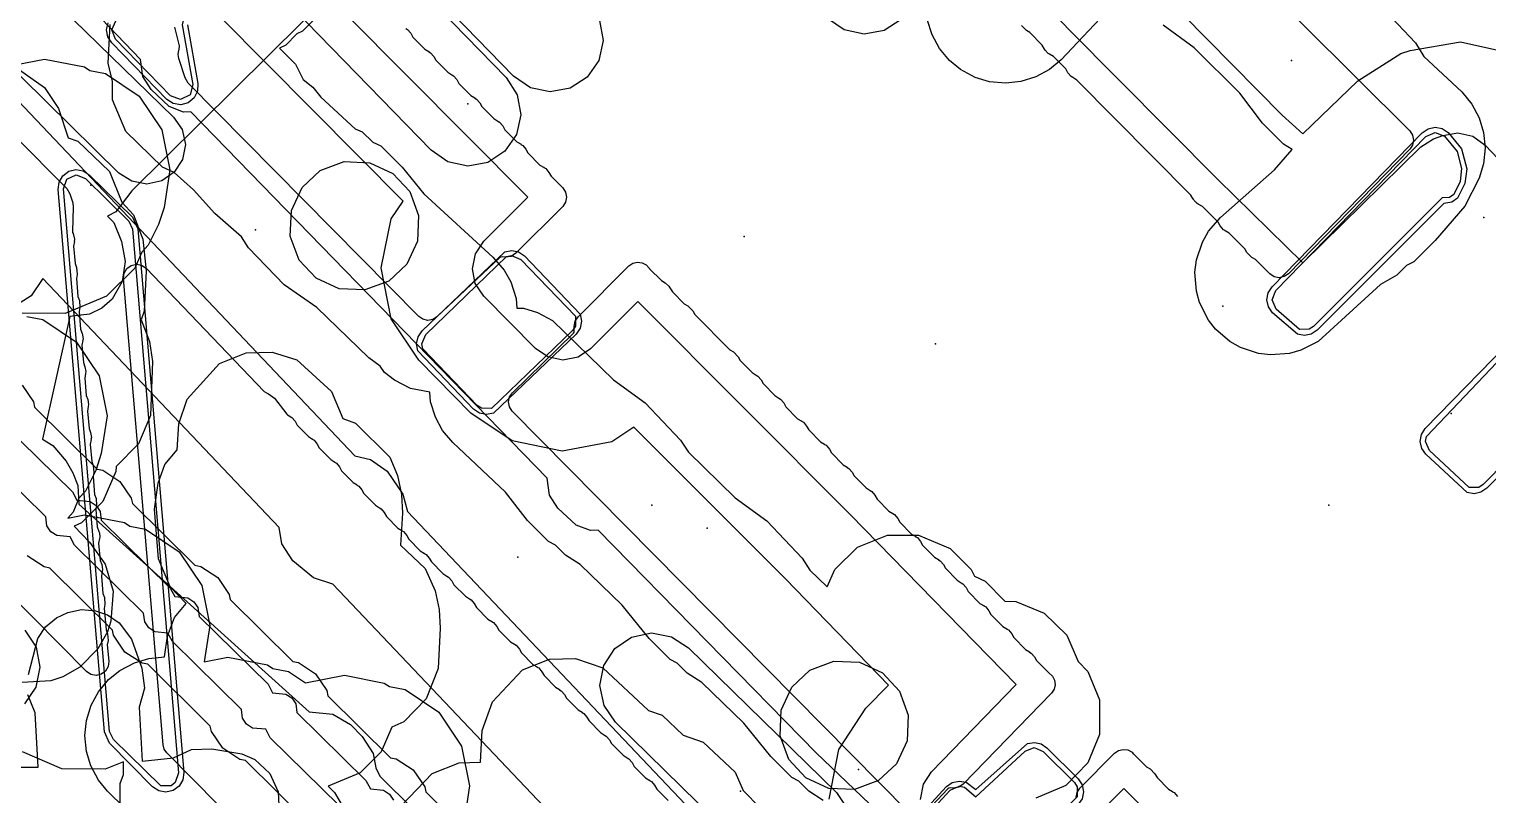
# Model space of a CAD drawing. Header units: metres. Extents: x -2677 to -840, y 169 to 1487.
# Drawn here: x -2099.7 to -2043.7, y 759.4 to 788.8 of the extents above; entities that cross this region are included whole.
import ezdxf

# ---------------------------------------------------------------- set-up
doc = ezdxf.new("R2010")
doc.units = ezdxf.units.M
for name, color, linetype in [('AI_GREENING_EXCLUSIONS', 1, 'Continuous'), ('AI_GREENING_LAWN', 82, 'Continuous'), ('AI_GREENING_REJECTED', 6, 'Continuous')]:
    doc.layers.add(name, color=color, linetype=linetype)

msp = doc.modelspace()

# ---------------------------------------------------------------- linework, layer by layer
at = {"layer": 'AI_GREENING_EXCLUSIONS'}
for points in [[(-2074.791, 803.303), (-2095.723, 782.554), (-2096.344, 781.752), (-2096.66, 781.59), (-2096.413, 781.34), (-2096.118, 780.618), (-2095.986, 779.848), (-2096.092, 779.075), (-2096.486, 778.401), (-2096.88, 778.06), (-2097.349, 777.831), (-2098.107, 777.735), (-2099.16, 773.027), (-2098.756, 772.782), (-2098.248, 772.19), (-2097.993, 771.738), (-2097.798, 771.254), (-2097.758, 770.536), (-2088.922, 762.568), (-2088.02, 762.478), (-2087.346, 762.084), (-2086.889, 761.621), (-2086.466, 760.965), (-2086.365, 760.414), (-2086.213, 760.101), (-2070.581, 744.607)], [(-2074.791, 803.303), (-2095.723, 782.554), (-2096.344, 781.752), (-2096.66, 781.59), (-2096.413, 781.34), (-2096.118, 780.618), (-2095.986, 779.848), (-2096.092, 779.075), (-2096.486, 778.401), (-2096.88, 778.06), (-2097.349, 777.831), (-2098.107, 777.735), (-2099.16, 773.027), (-2098.756, 772.782), (-2098.248, 772.19), (-2097.993, 771.738), (-2097.798, 771.254), (-2097.758, 770.536), (-2088.922, 762.568), (-2088.02, 762.478), (-2087.346, 762.084), (-2086.889, 761.621), (-2086.466, 760.965), (-2086.365, 760.414), (-2086.213, 760.101), (-2070.581, 744.607)], [(-2088.033, 793.756), (-2081.373, 786.904), (-2080.949, 786.249), (-2080.808, 785.481), (-2080.972, 784.718), (-2081.415, 784.076), (-2082.07, 783.652), (-2082.838, 783.511), (-2083.601, 783.675), (-2084.243, 784.118), (-2090.456, 790.518)], [(-2065.479, 759.199), (-2065.366, 759.793), (-2065.056, 760.266), (-2061.805, 763.615), (-2068.164, 770.13), (-2076.318, 778.319), (-2078.136, 776.498), (-2078.613, 776.181), (-2079.2, 776.067), (-2079.773, 776.185), (-2080.248, 776.505), (-2082.231, 778.518), (-2082.552, 779.007), (-2082.662, 779.569), (-2082.548, 780.144), (-2082.223, 780.63), (-2080.536, 782.32), (-2089.836, 791.674)], [(-2077.79, 789.091), (-2077.649, 788.323), (-2077.812, 787.56), (-2078.256, 786.918), (-2078.911, 786.494), (-2079.678, 786.353), (-2080.441, 786.516), (-2081.084, 786.96), (-2085.693, 791.708)], [(-2057.331, 791.288), (-2051.599, 785.47), (-2050.808, 784.751), (-2048.696, 786.787), (-2047.046, 787.828), (-2046.689, 787.951), (-2044.767, 788.281), (-2042.864, 787.851)], [(-2061.869, 753.716), (-2069.473, 760.998), (-2077.842, 769.539), (-2078.131, 769.528), (-2078.679, 769.732), (-2079.383, 770.387), (-2079.703, 770.877), (-2079.795, 771.532), (-2093.458, 785.588), (-2093.746, 785.58), (-2094.293, 785.79), (-2094.99, 786.453), (-2095.305, 786.946), (-2095.389, 787.601), (-2098.712, 791.064)], [(-2061.943, 791.044), (-2059.772, 788.741), (-2054.071, 782.992), (-2050.81, 779.799), (-2046.286, 784.248), (-2045.791, 784.561), (-2045.435, 784.683), (-2044.858, 784.783), (-2044.287, 784.654), (-2043.809, 784.316), (-2039.11, 779.366)], [(-2098.924, 790.067), (-2094.126, 785.393), (-2093.795, 784.91), (-2093.673, 784.338), (-2093.78, 783.762), (-2094.099, 783.272), (-2094.581, 782.94), (-2095.153, 782.818), (-2095.729, 782.925), (-2096.22, 783.244), (-2101.823, 788.754)], [(-2088.373, 789.498), (-2089.184, 788.688), (-2089.395, 788.579), (-2089.818, 788.156), (-2090.061, 788.041), (-2089.444, 787.424), (-2089.152, 786.826), (-2088.789, 786.535), (-2088.476, 786.151), (-2087.16, 784.939), (-2086.892, 784.826), (-2086.48, 784.433), (-2086.175, 784.285), (-2085.364, 783.474), (-2084.532, 782.445), (-2081.877, 780.02), (-2081.447, 779.52), (-2081.195, 779.069), (-2080.985, 778.423), (-2080.956, 778.053), (-2080.699, 778.053), (-2080.165, 777.895), (-2079.588, 777.589), (-2077.245, 775.309), (-2076.031, 774.428), (-2074.676, 772.997), (-2074.378, 772.53), (-2072.582, 770.781), (-2071.368, 769.9), (-2070.012, 768.469), (-2069.715, 768.003), (-2069.057, 767.361), (-2068.762, 768.032), (-2067.894, 768.881), (-2066.741, 769.348), (-2065.554, 769.348), (-2064.343, 768.842), (-2063.533, 768.032), (-2063.408, 767.77), (-2062.995, 767.582), (-2062.234, 766.821), (-2061.813, 766.807), (-2060.73, 766.354), (-2059.863, 765.505), (-2059.427, 764.498), (-2059.057, 764.11), (-2058.604, 763.026), (-2058.604, 761.699), (-2059.057, 760.615), (-2059.906, 759.748), (-2061.046, 759.256)], [(-2058.17, 789.602), (-2060.075, 787.593), (-2060.528, 787.213), (-2061.053, 786.929), (-2061.624, 786.751), (-2062.203, 786.69), (-2062.827, 786.748), (-2063.372, 786.911), (-2063.938, 787.213), (-2064.36, 787.557), (-2064.749, 788.023), (-2065.031, 788.541), (-2065.214, 789.135)], [(-2047.842, 789.674), (-2046.492, 788.236), (-2046.164, 787.716), (-2044.715, 786.353), (-2044.329, 785.887), (-2044.05, 785.366), (-2043.876, 784.804), (-2043.814, 784.21), (-2043.873, 783.6), (-2044.041, 783.043), (-2044.594, 781.977), (-2045.738, 780.65), (-2046.549, 779.839), (-2046.836, 779.699), (-2047.205, 779.33), (-2047.83, 778.969), (-2050.22, 776.779), (-2050.884, 776.443), (-2051.318, 776.322), (-2052.051, 776.266), (-2052.506, 776.322), (-2053.2, 776.549), (-2053.605, 776.779), (-2054.159, 777.255), (-2054.428, 777.598), (-2054.771, 778.271), (-2054.893, 778.709), (-2054.948, 779.434), (-2054.89, 779.912), (-2054.663, 780.594), (-2054.428, 781.008), (-2053.969, 781.536), (-2051.896, 783.363), (-2051.219, 784.14), (-2051.549, 784.345), (-2052.36, 785.155), (-2053.226, 786.303), (-2054.982, 788.044), (-2056.167, 788.92)], [(-2093.592, 788.93), (-2093.194, 786.681), (-2093.205, 786.387), (-2093.336, 786.123), (-2093.564, 785.936), (-2093.849, 785.86), (-2094.139, 785.908), (-2094.385, 786.071), (-2096.495, 788.24), (-2096.644, 788.469), (-2096.694, 788.738), (-2096.636, 789.006)], [(-2069.203, 759.169), (-2069.761, 759.529), (-2070.143, 759.911), (-2070.412, 760.044), (-2071.222, 760.854), (-2072.253, 762.13), (-2073.867, 763.697), (-2074.424, 764.057), (-2074.807, 764.439), (-2075.075, 764.572), (-2075.886, 765.382), (-2076.916, 766.658), (-2078.53, 768.225), (-2079.088, 768.585), (-2079.47, 768.967), (-2079.739, 769.1), (-2080.549, 769.91), (-2081.392, 770.998), (-2083.419, 772.905), (-2083.809, 773.368), (-2084.083, 773.869), (-2084.271, 774.463), (-2084.291, 774.833), (-2085.038, 774.971), (-2085.655, 775.29), (-2086.032, 775.589), (-2086.208, 775.831), (-2086.631, 776.15), (-2088.626, 778.078), (-2089.882, 778.956), (-2091.248, 780.377), (-2091.525, 780.796), (-2092.538, 781.693), (-2093.368, 782.6), (-2094.11, 783.266), (-2094.555, 783.472), (-2095.964, 784.842), (-2096.469, 786.049), (-2096.469, 786.75), (-2096.629, 787.464), (-2096.558, 788.94)], [(-2068.979, 759.213), (-2068.602, 761.127), (-2067.567, 762.704), (-2066.702, 763.595), (-2070.654, 767.671), (-2076.467, 773.487), (-2077.31, 772.933), (-2079.226, 772.567), (-2081.137, 772.962), (-2082.721, 774.029), (-2084.724, 776.062), (-2085.78, 777.654), (-2086.162, 779.608), (-2085.783, 781.481), (-2085.325, 782.17), (-2092.318, 789.207)], [(-2066.22, 789.135), (-2066.875, 788.711), (-2067.642, 788.571), (-2068.405, 788.734), (-2069.048, 789.177)], [(-2102.229, 788.249), (-2087.177, 772.387), (-2086.571, 772.25), (-2085.933, 771.799), (-2085.336, 770.927), (-2085.157, 770.258), (-2072.123, 756.523)], [(-2100.604, 787.313), (-2099.073, 787.618), (-2097.542, 787.313), (-2097.343, 787.18), (-2096.74, 787.06), (-2095.443, 786.193), (-2094.576, 784.895), (-2094.271, 783.365), (-2094.492, 781.924), (-2094.705, 781.269), (-2095.097, 780.479), (-2095.346, 780.211), (-2095.618, 779.599), (-2096.699, 778.519), (-2098.284, 777.856), (-2099.94, 777.87)], [(-2100.032, 787.209), (-2099.081, 786.527), (-2098.542, 785.719), (-2098.166, 784.598), (-2097.802, 784.463), (-2096.578, 783.304), (-2096.111, 782.122), (-2095.669, 781.638), (-2095.308, 780.709), (-2095.175, 779.492), (-2095.252, 777.947), (-2095.374, 777.613), (-2095.055, 776.783), (-2094.934, 776.013), (-2095.016, 773.94), (-2095.469, 772.856), (-2096.328, 771.976), (-2096.345, 771.788), (-2096.843, 770.637), (-2097.653, 769.827), (-2097.943, 769.689), (-2097.352, 769.083), (-2096.749, 768.236), (-2096.447, 767.199), (-2096.529, 766.044), (-2096.664, 765.633), (-2097.029, 764.985), (-2097.724, 764.286), (-2098.37, 763.916), (-2098.839, 763.763), (-2099.935, 763.689)], [(-2071.59, 750.15), (-2088.021, 767.465), (-2088.755, 767.712), (-2089.558, 768.359), (-2089.975, 769.019), (-2090.081, 769.636), (-2099.147, 779.19), (-2099.594, 778.529), (-2100.249, 778.105)], [(-2099.75, 777.743), (-2099.147, 777.624), (-2097.85, 776.756), (-2096.982, 775.459), (-2096.678, 773.928), (-2096.899, 772.487), (-2097.111, 771.832), (-2097.504, 771.042), (-2097.756, 770.772), (-2097.983, 770.228), (-2098.185, 770.005), (-2097.54, 770.133), (-2096.009, 769.829), (-2095.81, 769.696), (-2095.207, 769.576), (-2093.91, 768.709), (-2093.042, 767.411), (-2092.738, 765.88), (-2092.949, 764.492), (-2092.051, 764.671), (-2090.521, 764.366), (-2090.321, 764.233), (-2089.719, 764.113), (-2089.071, 763.681), (-2087.576, 763.978), (-2086.045, 763.674), (-2085.846, 763.54), (-2085.243, 763.421), (-2083.946, 762.553), (-2083.078, 761.256), (-2082.774, 759.725), (-2082.995, 758.284)], [(-2094.695, 757.59), (-2096.662, 759.518), (-2097.012, 759.944), (-2097.304, 760.496), (-2097.468, 761.043), (-2097.527, 761.656), (-2097.468, 762.231), (-2097.287, 762.821), (-2097.012, 763.33), (-2096.621, 763.803), (-2096.193, 764.153), (-2095.63, 764.454), (-2095.081, 764.618), (-2094.473, 764.675), (-2094.353, 765.467), (-2094.092, 766.191), (-2093.647, 766.729), (-2094.255, 767.359), (-2094.708, 768.443), (-2094.853, 770.343), (-2094.723, 771.341), (-2094.462, 772.065), (-2093.993, 772.628), (-2093.919, 773.619), (-2093.608, 774.566), (-2092.37, 775.939), (-2091.34, 776.346), (-2090.346, 776.373), (-2089.397, 776.073), (-2088.072, 774.862), (-2087.635, 773.822), (-2087.144, 773.647), (-2085.834, 772.342), (-2085.534, 771.632), (-2085.379, 770.913), (-2085.34, 770.196), (-2085.417, 768.963), (-2084.474, 768.07), (-2084.088, 767.214), (-2083.933, 766.495), (-2083.894, 765.778), (-2083.971, 764.233), (-2084.441, 763.068), (-2085.296, 762.191), (-2085.75, 761.984), (-2086.163, 761.038), (-2086.973, 760.228), (-2088.202, 759.714), (-2087.959, 759.471), (-2087.615, 758.914)], [(-2099.939, 775.104), (-2099.5, 774.459), (-2099.459, 774.26), (-2097.061, 771.883), (-2096.839, 771.84), (-2096.187, 771.412), (-2095.748, 770.767), (-2095.707, 770.568), (-2093.308, 768.191), (-2093.087, 768.149), (-2092.435, 767.72), (-2091.996, 767.075), (-2091.955, 766.876), (-2089.556, 764.499), (-2089.335, 764.457), (-2088.683, 764.029), (-2088.244, 763.383), (-2088.203, 763.185), (-2085.804, 760.807), (-2085.583, 760.765), (-2084.931, 760.337), (-2084.492, 759.692), (-2084.451, 759.493), (-2082.052, 757.116)], [(-2100.655, 773.613), (-2098.008, 771.008), (-2097.834, 770.685), (-2097.327, 770.635), (-2097.099, 770.485), (-2096.945, 770.26), (-2096.903, 769.921), (-2094.256, 767.317), (-2094.082, 766.993), (-2093.575, 766.944), (-2093.347, 766.794), (-2093.193, 766.568), (-2093.151, 766.23), (-2090.504, 763.625), (-2090.33, 763.301), (-2089.823, 763.252), (-2089.595, 763.102), (-2089.441, 762.876), (-2089.399, 762.538), (-2086.752, 759.933), (-2086.578, 759.609), (-2086.071, 759.56), (-2085.842, 759.41), (-2085.689, 759.184)], [(-2087.769, 758.97), (-2090.417, 761.575), (-2090.59, 761.899), (-2091.098, 761.948), (-2091.326, 762.098), (-2091.48, 762.324), (-2091.521, 762.662), (-2094.169, 765.267), (-2094.343, 765.591), (-2094.85, 765.64), (-2095.078, 765.79), (-2095.232, 766.016), (-2095.274, 766.354), (-2097.921, 768.958), (-2098.095, 769.282), (-2098.602, 769.332), (-2098.83, 769.481), (-2098.984, 769.707), (-2099.026, 770.046), (-2101.673, 772.65)], [(-2088.966, 758.324), (-2091.364, 760.701), (-2091.585, 760.743), (-2092.238, 761.171), (-2092.676, 761.817), (-2092.718, 762.015), (-2095.116, 764.393), (-2095.337, 764.435), (-2095.99, 764.863), (-2096.429, 765.508), (-2096.47, 765.707), (-2098.868, 768.084), (-2099.089, 768.127), (-2099.742, 768.555)], [(-2099.696, 764.006), (-2099.337, 765.377), (-2099.034, 765.825), (-2098.623, 766.176), (-2098.185, 766.386), (-2097.655, 766.489), (-2097.117, 766.446), (-2096.658, 766.286), (-2096.21, 765.984), (-2095.741, 765.36), (-2095.349, 764.25), (-2095.349, 764.25), (-2095.247, 763.477), (-2095.442, 762.75), (-2095.325, 760.67), (-2094.126, 760.807), (-2093.443, 761.121), (-2092.663, 761.151), (-2091.503, 760.952), (-2091.009, 760.734), (-2090.436, 760.204), (-2090.109, 759.496), (-2090.079, 758.716)], [(-2099.827, 765.701), (-2099.397, 765.049), (-2099.251, 764.283), (-2099.408, 763.519), (-2099.846, 762.873)], [(-2072.121, 757.228), (-2077.169, 762.166), (-2077.61, 762.81), (-2077.771, 763.573), (-2077.627, 764.34), (-2077.201, 764.994), (-2076.557, 765.435), (-2075.793, 765.595), (-2075.026, 765.452), (-2074.372, 765.025), (-2068.699, 759.476), (-2068.268, 758.826)], [(-2085.366, 758.984), (-2084.205, 760.206), (-2083.176, 760.613), (-2082.356, 760.635), (-2082.287, 761.857), (-2081.899, 762.955), (-2080.738, 764.177), (-2079.709, 764.584), (-2078.714, 764.61), (-2077.664, 764.258), (-2075.91, 762.62), (-2075.388, 762.435), (-2074.58, 761.67), (-2073.811, 761.407), (-2072.587, 760.249), (-2072.271, 759.555), (-2071.628, 758.881)], [(-2105.273, 760.443), (-2099.319, 760.443), (-2099.436, 762.526), (-2099.711, 763.226)], [(-2096.16, 758.16), (-2096.175, 759.821), (-2096.051, 760.158), (-2096.051, 760.648), (-2096.751, 760.372), (-2098.412, 760.387), (-2099.921, 761.034)], [(-2049.684, 751.629), (-2057.679, 759.629), (-2058.847, 758.443)]]:
    msp.add_lwpolyline(points, dxfattribs=at)
for points in [[(-2093.391, 786.646), (-2093.492, 786.248), (-2093.858, 786.06), (-2094.241, 786.211), (-2096.352, 788.379), (-2096.494, 788.735), (-2096.341, 789.087), (-2088.499, 796.675), (-2088.147, 796.816), (-2087.798, 796.669), (-2087.652, 796.318), (-2087.794, 795.967), (-2093.006, 790.625), (-2093.608, 789.721), (-2093.796, 788.936), (-2093.391, 786.646)], [(-2051.012, 777.054), (-2051.967, 777.879), (-2052.128, 778.104), (-2052.188, 778.374), (-2052.14, 778.646), (-2051.99, 778.878), (-2046.228, 784.788), (-2046.001, 784.943), (-2045.732, 784.999), (-2045.461, 784.947), (-2045.232, 784.794), (-2044.729, 784.176), (-2044.519, 783.409), (-2044.589, 782.84), (-2044.873, 782.279), (-2045.1, 782.125), (-2045.4, 782.077), (-2050.263, 777.215), (-2050.485, 777.064), (-2050.748, 777.008), (-2051.012, 777.054)], [(-2051.83, 778.025), (-2051.988, 778.378), (-2051.846, 778.738), (-2046.085, 784.648), (-2045.73, 784.799), (-2045.374, 784.653), (-2044.895, 784.064), (-2044.719, 783.421), (-2044.774, 782.914), (-2045.015, 782.42), (-2045.178, 782.31), (-2045.468, 782.29), (-2050.405, 777.356), (-2050.564, 777.248), (-2050.941, 777.241), (-2051.83, 778.025)], [(-2096.778, 761.795), (-2098.549, 782.616), (-2098.516, 782.896), (-2098.375, 783.14), (-2098.149, 783.309), (-2097.875, 783.375), (-2097.597, 783.327), (-2097.36, 783.174), (-2095.708, 781.545), (-2095.502, 781.105), (-2093.736, 760.246), (-2093.77, 759.964), (-2093.913, 759.719), (-2094.141, 759.551), (-2094.417, 759.487), (-2094.696, 759.538), (-2094.932, 759.695), (-2096.579, 761.363), (-2096.778, 761.795)], [(-2084.767, 780.629), (-2085.176, 779.748), (-2085.875, 779.1), (-2086.792, 778.759), (-2087.778, 778.798), (-2088.66, 779.207), (-2089.307, 779.906), (-2089.648, 780.823), (-2089.609, 781.81), (-2089.2, 782.691), (-2088.501, 783.338), (-2087.584, 783.68), (-2086.598, 783.64), (-2085.716, 783.231), (-2085.069, 782.532), (-2084.728, 781.615), (-2084.767, 780.629)], [(-2097.868, 783.175), (-2097.501, 783.031), (-2095.848, 781.402), (-2095.701, 781.088), (-2093.936, 760.229), (-2094.062, 759.853), (-2094.225, 759.733), (-2094.621, 759.723), (-2096.436, 761.503), (-2096.579, 761.812), (-2098.35, 782.633), (-2098.225, 783.007), (-2097.868, 783.175)], [(-2084.755, 776.426), (-2084.806, 776.695), (-2084.75, 776.963), (-2084.596, 777.189), (-2081.425, 780.224), (-2081.157, 780.275), (-2080.891, 780.22), (-2080.665, 780.067), (-2078.525, 777.827), (-2078.473, 777.558), (-2078.529, 777.29), (-2078.683, 777.064), (-2081.858, 774.029), (-2082.126, 773.978), (-2082.393, 774.033), (-2082.618, 774.186), (-2084.755, 776.426)], [(-2084.456, 777.046), (-2081.35, 780.038), (-2081.159, 780.075), (-2080.807, 779.926), (-2078.71, 777.752), (-2078.713, 777.368), (-2078.823, 777.207), (-2081.933, 774.214), (-2082.315, 774.217), (-2082.476, 774.327), (-2084.57, 776.501), (-2084.606, 776.693), (-2084.456, 777.046)], [(-2038.991, 778.525), (-2038.203, 777.769), (-2038.052, 777.544), (-2037.998, 777.277), (-2038.049, 777.01), (-2038.199, 776.783), (-2043.751, 771.146), (-2043.976, 770.993), (-2044.242, 770.938), (-2044.51, 770.987), (-2046.093, 772.453), (-2046.247, 772.676), (-2046.305, 772.942), (-2046.257, 773.209), (-2046.112, 773.438), (-2042.478, 777.173), (-2042.046, 777.208), (-2041.388, 777.876), (-2041.304, 778.206), (-2040.992, 778.521), (-2040.58, 778.743), (-2040.061, 778.847), (-2039.592, 778.802), (-2038.991, 778.525)], [(-2038.344, 777.628), (-2038.198, 777.276), (-2038.342, 776.923), (-2043.894, 771.287), (-2044.054, 771.177), (-2044.435, 771.173), (-2045.954, 772.596), (-2046.105, 772.945), (-2046.071, 773.136), (-2042.395, 776.99), (-2041.985, 776.984), (-2041.19, 777.791), (-2041.131, 778.106), (-2040.865, 778.367), (-2040.521, 778.552), (-2040.041, 778.648), (-2039.65, 778.61), (-2039.118, 778.37), (-2038.344, 777.628)], [(-2065.981, 761.458), (-2066.39, 760.576), (-2067.089, 759.929), (-2068.006, 759.588), (-2068.992, 759.627), (-2069.874, 760.036), (-2070.521, 760.735), (-2070.862, 761.652), (-2070.823, 762.638), (-2070.414, 763.52), (-2069.715, 764.167), (-2068.798, 764.508), (-2067.812, 764.469), (-2066.93, 764.06), (-2066.283, 763.361), (-2065.942, 762.444), (-2065.981, 761.458)], [(-2059.435, 758.997), (-2063.118, 755.42), (-2063.346, 755.272), (-2063.613, 755.222), (-2063.879, 755.277), (-2065.892, 757.24), (-2066.041, 757.463), (-2066.094, 757.726), (-2066.045, 757.99), (-2064.482, 759.697), (-2064.257, 759.854), (-2063.99, 759.913), (-2063.72, 759.865), (-2063.352, 759.584), (-2061.368, 761.349), (-2061.105, 761.395), (-2060.845, 761.339), (-2060.624, 761.19), (-2059.428, 759.994), (-2059.275, 759.765), (-2059.223, 759.494), (-2059.279, 759.224), (-2059.435, 758.997)], [(-2063.801, 755.462), (-2065.75, 757.38), (-2065.856, 757.54), (-2065.859, 757.916), (-2064.337, 759.559), (-2063.986, 759.713), (-2063.793, 759.679), (-2063.355, 759.308), (-2061.458, 761.062), (-2061.109, 761.195), (-2060.765, 761.048), (-2059.569, 759.853), (-2059.46, 759.689), (-2059.463, 759.303), (-2063.257, 755.563), (-2063.42, 755.458), (-2063.801, 755.462)]]:
    msp.add_lwpolyline(points, close=True, dxfattribs=at)
at = {"layer": 'AI_GREENING_LAWN'}
for points in [[(-2056.964, 795.068), (-2046.711, 784.857), (-2046.603, 784.697), (-2046.564, 784.507), (-2046.6, 784.316), (-2046.706, 784.154), (-2051.363, 779.378), (-2051.525, 779.267), (-2051.717, 779.227), (-2051.91, 779.264), (-2052.074, 779.373), (-2052.627, 779.924), (-2052.767, 780.003), (-2052.957, 780.193), (-2053.036, 780.332), (-2053.636, 780.933), (-2053.793, 781.027), (-2053.789, 781.032), (-2053.857, 781.068), (-2053.981, 781.212), (-2054.062, 781.356), (-2054.662, 781.957), (-2054.819, 782.051), (-2054.818, 782.053), (-2054.868, 782.077), (-2054.983, 782.193), (-2055.009, 782.244), (-2055.011, 782.243), (-2055.103, 782.398), (-2059.481, 786.812), (-2059.636, 786.906), (-2059.633, 786.911), (-2059.701, 786.948), (-2059.824, 787.093), (-2059.904, 787.237), (-2060.374, 787.713), (-2060.529, 787.808), (-2060.528, 787.81), (-2060.577, 787.835), (-2060.692, 787.952), (-2060.715, 788.001), (-2060.718, 787.999), (-2060.809, 788.156), (-2061.276, 788.635), (-2061.415, 788.716), (-2061.602, 788.908)], [(-2108.164, 792.665), (-2098.227, 782.65), (-2098.105, 782.447), (-2097.995, 782.094), (-2097.973, 781.929), (-2098.003, 781.005), (-2097.998, 780.966), (-2097.976, 780.921), (-2097.923, 780.711), (-2097.942, 780.615), (-2097.932, 780.613), (-2097.961, 780.433), (-2097.904, 779.766), (-2097.848, 779.615), (-2097.825, 779.348), (-2097.855, 779.19), (-2097.797, 778.5), (-2097.741, 778.349), (-2097.718, 778.082), (-2097.748, 777.925), (-2097.693, 777.257), (-2097.634, 777.084), (-2097.636, 777.084), (-2097.614, 777.033), (-2097.6, 776.87), (-2097.614, 776.816), (-2097.611, 776.815), (-2097.641, 776.635), (-2097.583, 775.968), (-2097.526, 775.813), (-2097.494, 775.626), (-2097.511, 775.551), (-2097.504, 775.55), (-2097.534, 775.369), (-2097.476, 774.702), (-2097.419, 774.547), (-2097.387, 774.36), (-2097.404, 774.285), (-2097.398, 774.284), (-2097.427, 774.103), (-2097.369, 773.436), (-2097.312, 773.281), (-2097.281, 773.094), (-2097.297, 773.019), (-2097.291, 773.018), (-2097.32, 772.837), (-2097.263, 772.17), (-2097.207, 772.02), (-2097.184, 771.753), (-2097.214, 771.595), (-2097.156, 770.905), (-2097.1, 770.754), (-2097.077, 770.487), (-2097.107, 770.329), (-2097.052, 769.662), (-2096.993, 769.489), (-2096.995, 769.488), (-2096.973, 769.437), (-2096.959, 769.274), (-2096.973, 769.22), (-2096.97, 769.22), (-2097, 769.04), (-2096.942, 768.372), (-2096.884, 768.218), (-2096.853, 768.03), (-2096.87, 767.955), (-2096.863, 767.954), (-2096.893, 767.774), (-2096.835, 767.107), (-2096.779, 766.956), (-2096.757, 766.689), (-2096.787, 766.531), (-2096.718, 765.718), (-2096.662, 765.567), (-2096.639, 765.3), (-2096.669, 765.142), (-2096.616, 764.508), (-2096.64, 764.307), (-2096.742, 764.132), (-2096.905, 764.012), (-2097.102, 763.966), (-2097.301, 764.003), (-2097.47, 764.115), (-2109.709, 776.497)], [(-2085.22, 788.786), (-2085.152, 788.75), (-2085.03, 788.605), (-2084.949, 788.461), (-2084.49, 787.997), (-2084.333, 787.903), (-2084.337, 787.897), (-2084.269, 787.861), (-2084.146, 787.716), (-2084.065, 787.572), (-2083.606, 787.108), (-2083.45, 787.013), (-2083.453, 787.008), (-2083.385, 786.972), (-2083.263, 786.827), (-2083.182, 786.683), (-2082.722, 786.219), (-2082.566, 786.124), (-2082.569, 786.119), (-2082.502, 786.083), (-2082.379, 785.938), (-2082.298, 785.794), (-2081.839, 785.33), (-2081.682, 785.235), (-2081.686, 785.23), (-2081.618, 785.194), (-2081.495, 785.049), (-2081.415, 784.904), (-2080.955, 784.44), (-2080.799, 784.346), (-2080.802, 784.341), (-2080.734, 784.305), (-2080.612, 784.159), (-2080.531, 784.015), (-2080.072, 783.551), (-2079.915, 783.457), (-2079.919, 783.451), (-2079.851, 783.415), (-2079.728, 783.27), (-2079.647, 783.126), (-2079.195, 782.669), (-2079.087, 782.507), (-2079.05, 782.316), (-2079.088, 782.125), (-2079.196, 781.964), (-2080.996, 780.162), (-2081.177, 780.045), (-2081.391, 780.017), (-2081.52, 780.027), (-2081.569, 780.021), (-2081.611, 779.996), (-2084.023, 777.726), (-2084.186, 777.624), (-2084.375, 777.59), (-2084.563, 777.631), (-2084.721, 777.739), (-2093.565, 786.695), (-2093.684, 786.891), (-2093.926, 787.634), (-2093.951, 787.795), (-2093.922, 787.955), (-2093.911, 787.986), (-2093.904, 788.126), (-2094.08, 788.838)], [(-2077.541, 743.927), (-2094.386, 760.992), (-2094.484, 761.134), (-2094.528, 761.301), (-2096.043, 779.198), (-2096.018, 779.4), (-2095.915, 779.576), (-2095.751, 779.696), (-2095.552, 779.74), (-2095.352, 779.702), (-2095.184, 779.587), (-2090.65, 774.865), (-2090.558, 774.805), (-2090.48, 774.776), (-2090.255, 774.608), (-2090.255, 774.608), (-2089.788, 773.988), (-2089.762, 773.962), (-2089.694, 773.928), (-2089.697, 773.922), (-2089.589, 773.864), (-2089.468, 773.718), (-2089.388, 773.573), (-2088.957, 773.129), (-2088.802, 773.033), (-2088.805, 773.028), (-2088.737, 772.991), (-2088.616, 772.845), (-2088.537, 772.7), (-2088.1, 772.251), (-2087.945, 772.155), (-2087.948, 772.149), (-2087.881, 772.113), (-2087.759, 771.966), (-2087.68, 771.821), (-2087.243, 771.372), (-2087.088, 771.276), (-2087.091, 771.271), (-2087.024, 771.234), (-2086.903, 771.088), (-2086.823, 770.943), (-2086.384, 770.494), (-2086.228, 770.399), (-2086.231, 770.393), (-2086.164, 770.357), (-2086.042, 770.211), (-2085.962, 770.067), (-2085.524, 769.619), (-2085.368, 769.524), (-2085.371, 769.518), (-2085.303, 769.482), (-2085.182, 769.337), (-2085.101, 769.192), (-2084.662, 768.744), (-2084.505, 768.649), (-2084.508, 768.643), (-2084.441, 768.608), (-2084.319, 768.462), (-2084.238, 768.318), (-2083.798, 767.872), (-2083.641, 767.778), (-2083.645, 767.772), (-2083.577, 767.736), (-2083.454, 767.591), (-2083.374, 767.447), (-2082.933, 767.001), (-2082.777, 766.907), (-2082.78, 766.901), (-2082.713, 766.865), (-2082.59, 766.72), (-2082.51, 766.576), (-2082.069, 766.13), (-2081.913, 766.035), (-2081.916, 766.03), (-2081.848, 765.994), (-2081.726, 765.849), (-2081.645, 765.704), (-2081.205, 765.259), (-2081.049, 765.164), (-2081.052, 765.159), (-2080.984, 765.123), (-2080.862, 764.977), (-2080.781, 764.833), (-2080.341, 764.388), (-2080.184, 764.293), (-2080.188, 764.287), (-2080.12, 764.251), (-2079.997, 764.106), (-2079.917, 763.962), (-2079.476, 763.516), (-2079.32, 763.422), (-2079.323, 763.416), (-2079.256, 763.38), (-2079.133, 763.235), (-2079.052, 763.091), (-2078.612, 762.645), (-2078.456, 762.551), (-2078.459, 762.545), (-2078.391, 762.509), (-2078.269, 762.364), (-2078.188, 762.22), (-2077.748, 761.774), (-2077.592, 761.679), (-2077.595, 761.674), (-2077.527, 761.638), (-2077.405, 761.493), (-2077.324, 761.348), (-2076.884, 760.903), (-2076.727, 760.808), (-2076.731, 760.803), (-2076.663, 760.767), (-2076.54, 760.621), (-2076.46, 760.477), (-2076.019, 760.031), (-2075.863, 759.937), (-2075.866, 759.931), (-2075.799, 759.895), (-2075.676, 759.75), (-2075.595, 759.606), (-2075.155, 759.16)], [(-2065.966, 758.745), (-2081.132, 774.104), (-2081.239, 774.267), (-2081.276, 774.459), (-2081.236, 774.651), (-2081.126, 774.812), (-2078.79, 777.099), (-2078.763, 777.139), (-2078.754, 777.186), (-2078.757, 777.359), (-2078.721, 777.554), (-2078.611, 777.72), (-2076.657, 779.677), (-2076.508, 779.78), (-2076.331, 779.823), (-2076.152, 779.801), (-2075.992, 779.715), (-2075.873, 779.578), (-2075.869, 779.572), (-2075.416, 779.115), (-2075.272, 779.033), (-2075.128, 778.908), (-2075.128, 778.908), (-2075.093, 778.84), (-2075.087, 778.844), (-2074.994, 778.686), (-2074.541, 778.229), (-2074.402, 778.149), (-2074.214, 777.959), (-2074.136, 777.818), (-2072.793, 776.458), (-2072.653, 776.378), (-2072.465, 776.187), (-2072.387, 776.047), (-2071.936, 775.588), (-2071.78, 775.493), (-2071.783, 775.488), (-2071.715, 775.452), (-2071.593, 775.306), (-2071.513, 775.162), (-2071.062, 774.703), (-2070.905, 774.608), (-2070.909, 774.602), (-2070.841, 774.566), (-2070.719, 774.42), (-2070.639, 774.276), (-2070.187, 773.817), (-2070.031, 773.722), (-2070.035, 773.716), (-2069.967, 773.68), (-2069.845, 773.535), (-2069.764, 773.39), (-2069.313, 772.931), (-2069.157, 772.836), (-2069.16, 772.831), (-2069.093, 772.795), (-2068.97, 772.649), (-2068.89, 772.505), (-2068.439, 772.046), (-2068.283, 771.951), (-2068.286, 771.945), (-2068.218, 771.909), (-2068.096, 771.764), (-2068.016, 771.619), (-2067.564, 771.16), (-2067.408, 771.065), (-2067.412, 771.06), (-2067.344, 771.023), (-2067.222, 770.878), (-2067.142, 770.733), (-2066.69, 770.274), (-2066.534, 770.179), (-2066.538, 770.174), (-2066.47, 770.138), (-2066.348, 769.992), (-2066.267, 769.848), (-2065.816, 769.389), (-2065.66, 769.294), (-2065.663, 769.288), (-2065.596, 769.252), (-2065.474, 769.106), (-2065.393, 768.962), (-2064.942, 768.503), (-2064.786, 768.408), (-2064.789, 768.402), (-2064.722, 768.366), (-2064.599, 768.221), (-2064.519, 768.076), (-2064.068, 767.617), (-2063.912, 767.522), (-2063.915, 767.517), (-2063.847, 767.48), (-2063.725, 767.335), (-2063.645, 767.19), (-2063.194, 766.731), (-2063.038, 766.636), (-2063.041, 766.631), (-2062.973, 766.595), (-2062.851, 766.449), (-2062.771, 766.305), (-2062.32, 765.845), (-2062.164, 765.751), (-2062.167, 765.745), (-2062.099, 765.709), (-2061.977, 765.563), (-2061.897, 765.419), (-2061.445, 764.96), (-2061.289, 764.865), (-2061.293, 764.859), (-2061.225, 764.823), (-2061.103, 764.677), (-2061.023, 764.533), (-2060.571, 764.074), (-2060.548, 764.059), (-2060.414, 763.941), (-2060.331, 763.783), (-2060.308, 763.606), (-2060.349, 763.432), (-2060.449, 763.284), (-2063.839, 759.797), (-2064.007, 759.683), (-2064.206, 759.645), (-2064.337, 759.647), (-2064.384, 759.638), (-2064.424, 759.611), (-2065.249, 758.75)], [(-2059.501, 759.292), (-2059.462, 759.477), (-2059.358, 759.635), (-2058.032, 760.981), (-2057.881, 761.086), (-2057.701, 761.129), (-2057.519, 761.105), (-2057.357, 761.016), (-2057.311, 760.96), (-2057.31, 760.962), (-2056.808, 760.456), (-2056.669, 760.377), (-2056.48, 760.186), (-2056.402, 760.046), (-2056.402, 760.046), (-2055.966, 759.604), (-2055.809, 759.509), (-2055.813, 759.504), (-2055.745, 759.468), (-2055.623, 759.323)]]:
    msp.add_lwpolyline(points, dxfattribs=at)
at = {"layer": 'AI_GREENING_REJECTED'}
for p in [(-2051.24, 787.56), (-2082.84, 785.9), (-2097.3, 782.78), (-2043.87, 781.54), (-2090.98, 781.07), (-2072.24, 780.81), (-2053.88, 778.13), (-2064.9, 776.69), (-2045.12, 774.02), (-2075.78, 770.5), (-2049.81, 770.5), (-2073.66, 769.61), (-2080.92, 768.5), (-2067.85, 760.36), (-2072.38, 759.53)]:
    msp.add_point(p, dxfattribs=at)

doc.saveas('drawing.dxf')
